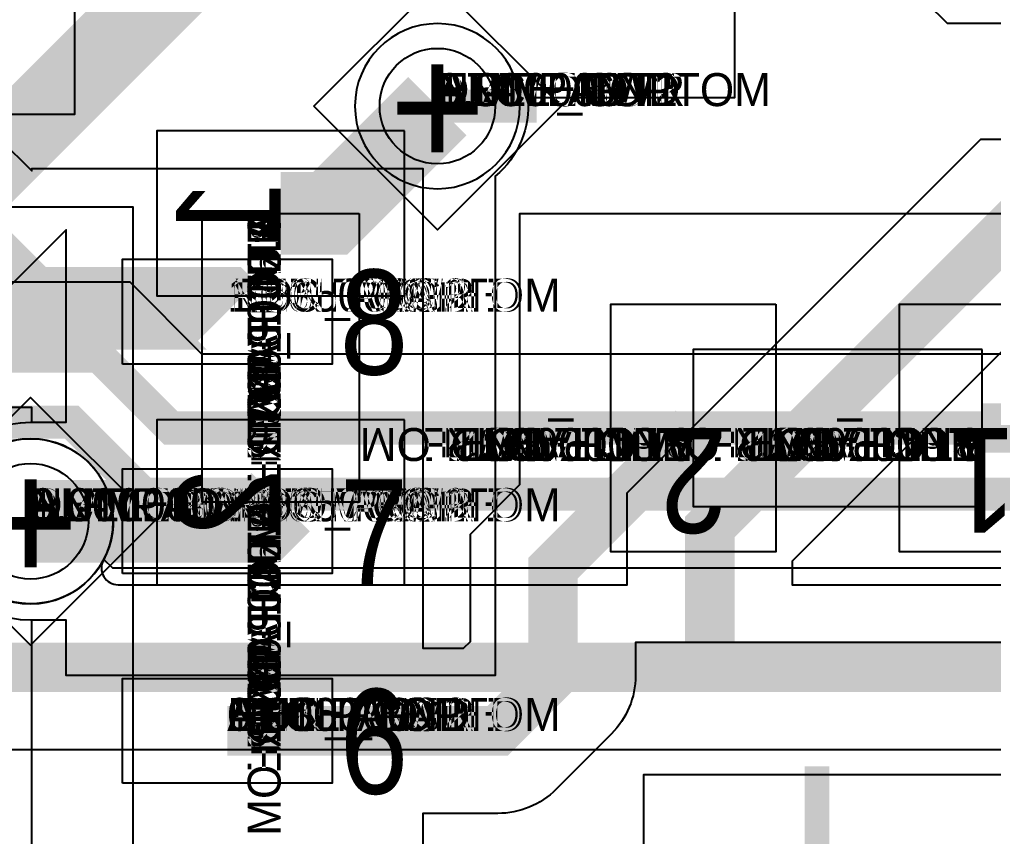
# Model space of a CAD drawing. Extents: x 0 to 323, y 0 to 320.
# Drawn here: x 25.73 to 31.63, y 231.93 to 236.88 of the extents above; entities that cross this region are included whole.
import ezdxf
from ezdxf.enums import TextEntityAlignment as Align

# ---------------------------------------------------------------- set-up
doc = ezdxf.new("R2010")
doc.units = 0
doc.header["$MEASUREMENT"] = 0
doc.layers.get('0').update_dxf_attribs({"linetype": 'CONTINUOUS'})
for name, color, linetype in [('CDN_FIGURES', 7, 'CONTINUOUS'), ('ETCH_BOTTOM', 7, 'CONTINUOUS'), ('ETCH_GND', 3, 'CONTINUOUS'), ('ETCH_INT1', 4, 'CONTINUOUS'), ('ETCH_INT2', 5, 'CONTINUOUS'), ('ETCH_PWR', 6, 'CONTINUOUS'), ('ETCH_TOP', 2, 'CONTINUOUS'), ('MANUFACTURING_NCLEGEND-1-6', 8, 'CONTINUOUS'), ('PACKAGE_GEOMETRY_ASSEMBLY_TOP', 11, 'CONTINUOUS'), ('PACKAGE_GEOMETRY_PIN_NUMBER', 9, 'CONTINUOUS')]:
    doc.layers.add(name, color=color, linetype=linetype)

# ---------------------------------------------------------------- blocks, each defined once
blk = doc.blocks.new('PAD_INFO')
for tag in ['SHAPE_TYPE', 'PAD_HEIGHT', 'PAD_LAYER', 'PAD_TYPE', 'PAD_WIDTH']:
    blk.add_attdef(tag, (0, 0), '', height=0.2)
at = {"flags": 2}
blk.add_attdef('CDN_TYPE', (0, 0), '', height=0.2, dxfattribs=at)
blk = doc.blocks.new('DRILL_INFO')
at = {"flags": 2}
blk.add_attdef('CDN_TYPE', (0, 0), '', height=0.2, dxfattribs=at)
for tag in ['FSHAPE', 'FCHAR', 'DRILL_HEIGHT', 'DIAMETER', 'PLATED', 'DRILL_WIDTH']:
    blk.add_attdef(tag, (0, 0), '', height=0.2)
blk = doc.blocks.new('VIA0700X0300')
at = {"layer": 'ETCH_BOTTOM'}
blk.add_circle((0, 0), 0.35, dxfattribs=at)
at = {"layer": 'ETCH_GND'}
blk.add_circle((0, 0), 0.35, dxfattribs=at)
at = {"layer": 'ETCH_INT1'}
blk.add_circle((0, 0), 0.35, dxfattribs=at)
at = {"layer": 'ETCH_INT2'}
blk.add_circle((0, 0), 0.35, dxfattribs=at)
at = {"layer": 'ETCH_PWR'}
blk.add_circle((0, 0), 0.35, dxfattribs=at)
at = {"layer": 'ETCH_TOP'}
blk.add_circle((0, 0), 0.35, dxfattribs=at)
ref = blk.add_blockref('PAD_INFO', (0, 0))
ref.add_attrib('PAD_LAYER', 'ETCH_TOP', (0, 0), dxfattribs={"height": 0.2})
ref.add_attrib('SHAPE_TYPE', 'NULL', (0, 0), dxfattribs={"height": 0.2})
ref.add_attrib('PAD_TYPE', 'ANTIPAD', (0, 0), dxfattribs={"height": 0.2})
ref.add_attrib('PAD_WIDTH', '0.000000', (0, 0), dxfattribs={"height": 0.2})
ref.add_attrib('PAD_HEIGHT', '0.000000', (0, 0), dxfattribs={"height": 0.2})
ref = blk.add_blockref('PAD_INFO', (0, 0))
ref.add_attrib('PAD_LAYER', 'ETCH_GND', (0, 0), dxfattribs={"height": 0.2})
ref.add_attrib('SHAPE_TYPE', 'NULL', (0, 0), dxfattribs={"height": 0.2})
ref.add_attrib('PAD_TYPE', 'ANTIPAD', (0, 0), dxfattribs={"height": 0.2})
ref.add_attrib('PAD_WIDTH', '0.000000', (0, 0), dxfattribs={"height": 0.2})
ref.add_attrib('PAD_HEIGHT', '0.000000', (0, 0), dxfattribs={"height": 0.2})
ref = blk.add_blockref('PAD_INFO', (0, 0))
ref.add_attrib('PAD_LAYER', 'ETCH_INT1', (0, 0), dxfattribs={"height": 0.2})
ref.add_attrib('SHAPE_TYPE', 'NULL', (0, 0), dxfattribs={"height": 0.2})
ref.add_attrib('PAD_TYPE', 'ANTIPAD', (0, 0), dxfattribs={"height": 0.2})
ref.add_attrib('PAD_WIDTH', '0.000000', (0, 0), dxfattribs={"height": 0.2})
ref.add_attrib('PAD_HEIGHT', '0.000000', (0, 0), dxfattribs={"height": 0.2})
ref = blk.add_blockref('PAD_INFO', (0, 0))
ref.add_attrib('PAD_LAYER', 'ETCH_INT2', (0, 0), dxfattribs={"height": 0.2})
ref.add_attrib('SHAPE_TYPE', 'NULL', (0, 0), dxfattribs={"height": 0.2})
ref.add_attrib('PAD_TYPE', 'ANTIPAD', (0, 0), dxfattribs={"height": 0.2})
ref.add_attrib('PAD_WIDTH', '0.000000', (0, 0), dxfattribs={"height": 0.2})
ref.add_attrib('PAD_HEIGHT', '0.000000', (0, 0), dxfattribs={"height": 0.2})
ref = blk.add_blockref('PAD_INFO', (0, 0))
ref.add_attrib('PAD_LAYER', 'ETCH_PWR', (0, 0), dxfattribs={"height": 0.2})
ref.add_attrib('SHAPE_TYPE', 'NULL', (0, 0), dxfattribs={"height": 0.2})
ref.add_attrib('PAD_TYPE', 'ANTIPAD', (0, 0), dxfattribs={"height": 0.2})
ref.add_attrib('PAD_WIDTH', '0.000000', (0, 0), dxfattribs={"height": 0.2})
ref.add_attrib('PAD_HEIGHT', '0.000000', (0, 0), dxfattribs={"height": 0.2})
ref = blk.add_blockref('PAD_INFO', (0, 0))
ref.add_attrib('PAD_LAYER', 'ETCH_BOTTOM', (0, 0), dxfattribs={"height": 0.2})
ref.add_attrib('SHAPE_TYPE', 'NULL', (0, 0), dxfattribs={"height": 0.2})
ref.add_attrib('PAD_TYPE', 'ANTIPAD', (0, 0), dxfattribs={"height": 0.2})
ref.add_attrib('PAD_WIDTH', '0.000000', (0, 0), dxfattribs={"height": 0.2})
ref.add_attrib('PAD_HEIGHT', '0.000000', (0, 0), dxfattribs={"height": 0.2})
ref = blk.add_blockref('PAD_INFO', (0, 0))
ref.add_attrib('PAD_LAYER', 'ETCH_TOP', (0, 0), dxfattribs={"height": 0.2})
ref.add_attrib('SHAPE_TYPE', 'NULL', (0, 0), dxfattribs={"height": 0.2})
ref.add_attrib('PAD_TYPE', 'THERMAL', (0, 0), dxfattribs={"height": 0.2})
ref.add_attrib('PAD_WIDTH', '0.000000', (0, 0), dxfattribs={"height": 0.2})
ref.add_attrib('PAD_HEIGHT', '0.000000', (0, 0), dxfattribs={"height": 0.2})
ref = blk.add_blockref('PAD_INFO', (0, 0))
ref.add_attrib('PAD_LAYER', 'ETCH_GND', (0, 0), dxfattribs={"height": 0.2})
ref.add_attrib('SHAPE_TYPE', 'NULL', (0, 0), dxfattribs={"height": 0.2})
ref.add_attrib('PAD_TYPE', 'THERMAL', (0, 0), dxfattribs={"height": 0.2})
ref.add_attrib('PAD_WIDTH', '0.000000', (0, 0), dxfattribs={"height": 0.2})
ref.add_attrib('PAD_HEIGHT', '0.000000', (0, 0), dxfattribs={"height": 0.2})
ref = blk.add_blockref('PAD_INFO', (0, 0))
ref.add_attrib('PAD_LAYER', 'ETCH_INT1', (0, 0), dxfattribs={"height": 0.2})
ref.add_attrib('SHAPE_TYPE', 'NULL', (0, 0), dxfattribs={"height": 0.2})
ref.add_attrib('PAD_TYPE', 'THERMAL', (0, 0), dxfattribs={"height": 0.2})
ref.add_attrib('PAD_WIDTH', '0.000000', (0, 0), dxfattribs={"height": 0.2})
ref.add_attrib('PAD_HEIGHT', '0.000000', (0, 0), dxfattribs={"height": 0.2})
ref = blk.add_blockref('PAD_INFO', (0, 0))
ref.add_attrib('PAD_LAYER', 'ETCH_INT2', (0, 0), dxfattribs={"height": 0.2})
ref.add_attrib('SHAPE_TYPE', 'NULL', (0, 0), dxfattribs={"height": 0.2})
ref.add_attrib('PAD_TYPE', 'THERMAL', (0, 0), dxfattribs={"height": 0.2})
ref.add_attrib('PAD_WIDTH', '0.000000', (0, 0), dxfattribs={"height": 0.2})
ref.add_attrib('PAD_HEIGHT', '0.000000', (0, 0), dxfattribs={"height": 0.2})
ref = blk.add_blockref('PAD_INFO', (0, 0))
ref.add_attrib('PAD_LAYER', 'ETCH_PWR', (0, 0), dxfattribs={"height": 0.2})
ref.add_attrib('SHAPE_TYPE', 'NULL', (0, 0), dxfattribs={"height": 0.2})
ref.add_attrib('PAD_TYPE', 'THERMAL', (0, 0), dxfattribs={"height": 0.2})
ref.add_attrib('PAD_WIDTH', '0.000000', (0, 0), dxfattribs={"height": 0.2})
ref.add_attrib('PAD_HEIGHT', '0.000000', (0, 0), dxfattribs={"height": 0.2})
ref = blk.add_blockref('PAD_INFO', (0, 0))
ref.add_attrib('PAD_LAYER', 'ETCH_BOTTOM', (0, 0), dxfattribs={"height": 0.2})
ref.add_attrib('SHAPE_TYPE', 'NULL', (0, 0), dxfattribs={"height": 0.2})
ref.add_attrib('PAD_TYPE', 'THERMAL', (0, 0), dxfattribs={"height": 0.2})
ref.add_attrib('PAD_WIDTH', '0.000000', (0, 0), dxfattribs={"height": 0.2})
ref.add_attrib('PAD_HEIGHT', '0.000000', (0, 0), dxfattribs={"height": 0.2})
ref = blk.add_blockref('PAD_INFO', (0, 0))
ref.add_attrib('PAD_LAYER', 'ETCH_TOP', (0, 0), dxfattribs={"height": 0.2})
ref.add_attrib('SHAPE_TYPE', 'CIRCLE', (0, 0), dxfattribs={"height": 0.2})
ref.add_attrib('PAD_TYPE', 'REGULAR', (0, 0), dxfattribs={"height": 0.2})
ref.add_attrib('PAD_WIDTH', '0.700000', (0, 0), dxfattribs={"height": 0.2})
ref.add_attrib('PAD_HEIGHT', '0.700000', (0, 0), dxfattribs={"height": 0.2})
ref = blk.add_blockref('PAD_INFO', (0, 0))
ref.add_attrib('PAD_LAYER', 'ETCH_GND', (0, 0), dxfattribs={"height": 0.2})
ref.add_attrib('SHAPE_TYPE', 'CIRCLE', (0, 0), dxfattribs={"height": 0.2})
ref.add_attrib('PAD_TYPE', 'REGULAR', (0, 0), dxfattribs={"height": 0.2})
ref.add_attrib('PAD_WIDTH', '0.700000', (0, 0), dxfattribs={"height": 0.2})
ref.add_attrib('PAD_HEIGHT', '0.700000', (0, 0), dxfattribs={"height": 0.2})
ref = blk.add_blockref('PAD_INFO', (0, 0))
ref.add_attrib('PAD_LAYER', 'ETCH_INT1', (0, 0), dxfattribs={"height": 0.2})
ref.add_attrib('SHAPE_TYPE', 'CIRCLE', (0, 0), dxfattribs={"height": 0.2})
ref.add_attrib('PAD_TYPE', 'REGULAR', (0, 0), dxfattribs={"height": 0.2})
ref.add_attrib('PAD_WIDTH', '0.700000', (0, 0), dxfattribs={"height": 0.2})
ref.add_attrib('PAD_HEIGHT', '0.700000', (0, 0), dxfattribs={"height": 0.2})
ref = blk.add_blockref('PAD_INFO', (0, 0))
ref.add_attrib('PAD_LAYER', 'ETCH_INT2', (0, 0), dxfattribs={"height": 0.2})
ref.add_attrib('SHAPE_TYPE', 'CIRCLE', (0, 0), dxfattribs={"height": 0.2})
ref.add_attrib('PAD_TYPE', 'REGULAR', (0, 0), dxfattribs={"height": 0.2})
ref.add_attrib('PAD_WIDTH', '0.700000', (0, 0), dxfattribs={"height": 0.2})
ref.add_attrib('PAD_HEIGHT', '0.700000', (0, 0), dxfattribs={"height": 0.2})
ref = blk.add_blockref('PAD_INFO', (0, 0))
ref.add_attrib('PAD_LAYER', 'ETCH_PWR', (0, 0), dxfattribs={"height": 0.2})
ref.add_attrib('SHAPE_TYPE', 'CIRCLE', (0, 0), dxfattribs={"height": 0.2})
ref.add_attrib('PAD_TYPE', 'REGULAR', (0, 0), dxfattribs={"height": 0.2})
ref.add_attrib('PAD_WIDTH', '0.700000', (0, 0), dxfattribs={"height": 0.2})
ref.add_attrib('PAD_HEIGHT', '0.700000', (0, 0), dxfattribs={"height": 0.2})
ref = blk.add_blockref('PAD_INFO', (0, 0))
ref.add_attrib('PAD_LAYER', 'ETCH_BOTTOM', (0, 0), dxfattribs={"height": 0.2})
ref.add_attrib('SHAPE_TYPE', 'CIRCLE', (0, 0), dxfattribs={"height": 0.2})
ref.add_attrib('PAD_TYPE', 'REGULAR', (0, 0), dxfattribs={"height": 0.2})
ref.add_attrib('PAD_WIDTH', '0.700000', (0, 0), dxfattribs={"height": 0.2})
ref.add_attrib('PAD_HEIGHT', '0.700000', (0, 0), dxfattribs={"height": 0.2})
ref = blk.add_blockref('DRILL_INFO', (0, 0))
ref.add_attrib('DIAMETER', '0.300000', (0, 0), dxfattribs={"height": 0.2})
ref.add_attrib('PLATED', 'PLATED', (0, 0), dxfattribs={"height": 0.2})
ref.add_attrib('FSHAPE', 'DIAMOND', (0, 0), dxfattribs={"height": 0.2})
ref.add_attrib('FCHAR', '+', (0, 0), dxfattribs={"height": 0.2})
ref.add_attrib('DRILL_WIDTH', '1.500000', (0, 0), dxfattribs={"height": 0.2})
ref.add_attrib('DRILL_HEIGHT', '1.500000', (0, 0), dxfattribs={"height": 0.2})
for tag in ['CDN_TYPE', 'PIN']:
    blk.add_attdef(tag, (0, 0), '', height=0.2)
at = {"flags": 2}
for tag in ['PSTKNAME', 'BBV']:
    blk.add_attdef(tag, (0, 0), '', height=0.2, dxfattribs=at)
blk = doc.blocks.new('FIGURE_DIAMOND')
at = {"layer": 'CDN_FIGURES'}
blk.add_lwpolyline([(-0.5, 0), (0, 0.5), (0.5, 0), (0, -0.5)], close=True, dxfattribs=at)
blk = doc.blocks.new('SMD50_25')
at = {"layer": 'ETCH_TOP'}
blk.add_lwpolyline([(-0.635, -0.3175), (-0.635, 0.3175), (0.635, 0.3175), (0.635, -0.3175)], close=True, dxfattribs=at)
ref = blk.add_blockref('PAD_INFO', (0, 0))
ref.add_attrib('PAD_LAYER', 'ETCH_TOP', (0, 0), dxfattribs={"height": 0.2})
ref.add_attrib('SHAPE_TYPE', 'NULL', (0, 0), dxfattribs={"height": 0.2})
ref.add_attrib('PAD_TYPE', 'ANTIPAD', (0, 0), dxfattribs={"height": 0.2})
ref.add_attrib('PAD_WIDTH', '0.000000', (0, 0), dxfattribs={"height": 0.2})
ref.add_attrib('PAD_HEIGHT', '0.000000', (0, 0), dxfattribs={"height": 0.2})
ref = blk.add_blockref('PAD_INFO', (0, 0))
ref.add_attrib('PAD_LAYER', 'ETCH_GND', (0, 0), dxfattribs={"height": 0.2})
ref.add_attrib('SHAPE_TYPE', 'NULL', (0, 0), dxfattribs={"height": 0.2})
ref.add_attrib('PAD_TYPE', 'ANTIPAD', (0, 0), dxfattribs={"height": 0.2})
ref.add_attrib('PAD_WIDTH', '0.000000', (0, 0), dxfattribs={"height": 0.2})
ref.add_attrib('PAD_HEIGHT', '0.000000', (0, 0), dxfattribs={"height": 0.2})
ref = blk.add_blockref('PAD_INFO', (0, 0))
ref.add_attrib('PAD_LAYER', 'ETCH_INT1', (0, 0), dxfattribs={"height": 0.2})
ref.add_attrib('SHAPE_TYPE', 'NULL', (0, 0), dxfattribs={"height": 0.2})
ref.add_attrib('PAD_TYPE', 'ANTIPAD', (0, 0), dxfattribs={"height": 0.2})
ref.add_attrib('PAD_WIDTH', '0.000000', (0, 0), dxfattribs={"height": 0.2})
ref.add_attrib('PAD_HEIGHT', '0.000000', (0, 0), dxfattribs={"height": 0.2})
ref = blk.add_blockref('PAD_INFO', (0, 0))
ref.add_attrib('PAD_LAYER', 'ETCH_INT2', (0, 0), dxfattribs={"height": 0.2})
ref.add_attrib('SHAPE_TYPE', 'NULL', (0, 0), dxfattribs={"height": 0.2})
ref.add_attrib('PAD_TYPE', 'ANTIPAD', (0, 0), dxfattribs={"height": 0.2})
ref.add_attrib('PAD_WIDTH', '0.000000', (0, 0), dxfattribs={"height": 0.2})
ref.add_attrib('PAD_HEIGHT', '0.000000', (0, 0), dxfattribs={"height": 0.2})
ref = blk.add_blockref('PAD_INFO', (0, 0))
ref.add_attrib('PAD_LAYER', 'ETCH_PWR', (0, 0), dxfattribs={"height": 0.2})
ref.add_attrib('SHAPE_TYPE', 'NULL', (0, 0), dxfattribs={"height": 0.2})
ref.add_attrib('PAD_TYPE', 'ANTIPAD', (0, 0), dxfattribs={"height": 0.2})
ref.add_attrib('PAD_WIDTH', '0.000000', (0, 0), dxfattribs={"height": 0.2})
ref.add_attrib('PAD_HEIGHT', '0.000000', (0, 0), dxfattribs={"height": 0.2})
ref = blk.add_blockref('PAD_INFO', (0, 0))
ref.add_attrib('PAD_LAYER', 'ETCH_BOTTOM', (0, 0), dxfattribs={"height": 0.2})
ref.add_attrib('SHAPE_TYPE', 'NULL', (0, 0), dxfattribs={"height": 0.2})
ref.add_attrib('PAD_TYPE', 'ANTIPAD', (0, 0), dxfattribs={"height": 0.2})
ref.add_attrib('PAD_WIDTH', '0.000000', (0, 0), dxfattribs={"height": 0.2})
ref.add_attrib('PAD_HEIGHT', '0.000000', (0, 0), dxfattribs={"height": 0.2})
ref = blk.add_blockref('PAD_INFO', (0, 0))
ref.add_attrib('PAD_LAYER', 'ETCH_TOP', (0, 0), dxfattribs={"height": 0.2})
ref.add_attrib('SHAPE_TYPE', 'NULL', (0, 0), dxfattribs={"height": 0.2})
ref.add_attrib('PAD_TYPE', 'THERMAL', (0, 0), dxfattribs={"height": 0.2})
ref.add_attrib('PAD_WIDTH', '0.000000', (0, 0), dxfattribs={"height": 0.2})
ref.add_attrib('PAD_HEIGHT', '0.000000', (0, 0), dxfattribs={"height": 0.2})
ref = blk.add_blockref('PAD_INFO', (0, 0))
ref.add_attrib('PAD_LAYER', 'ETCH_GND', (0, 0), dxfattribs={"height": 0.2})
ref.add_attrib('SHAPE_TYPE', 'NULL', (0, 0), dxfattribs={"height": 0.2})
ref.add_attrib('PAD_TYPE', 'THERMAL', (0, 0), dxfattribs={"height": 0.2})
ref.add_attrib('PAD_WIDTH', '0.000000', (0, 0), dxfattribs={"height": 0.2})
ref.add_attrib('PAD_HEIGHT', '0.000000', (0, 0), dxfattribs={"height": 0.2})
ref = blk.add_blockref('PAD_INFO', (0, 0))
ref.add_attrib('PAD_LAYER', 'ETCH_INT1', (0, 0), dxfattribs={"height": 0.2})
ref.add_attrib('SHAPE_TYPE', 'NULL', (0, 0), dxfattribs={"height": 0.2})
ref.add_attrib('PAD_TYPE', 'THERMAL', (0, 0), dxfattribs={"height": 0.2})
ref.add_attrib('PAD_WIDTH', '0.000000', (0, 0), dxfattribs={"height": 0.2})
ref.add_attrib('PAD_HEIGHT', '0.000000', (0, 0), dxfattribs={"height": 0.2})
ref = blk.add_blockref('PAD_INFO', (0, 0))
ref.add_attrib('PAD_LAYER', 'ETCH_INT2', (0, 0), dxfattribs={"height": 0.2})
ref.add_attrib('SHAPE_TYPE', 'NULL', (0, 0), dxfattribs={"height": 0.2})
ref.add_attrib('PAD_TYPE', 'THERMAL', (0, 0), dxfattribs={"height": 0.2})
ref.add_attrib('PAD_WIDTH', '0.000000', (0, 0), dxfattribs={"height": 0.2})
ref.add_attrib('PAD_HEIGHT', '0.000000', (0, 0), dxfattribs={"height": 0.2})
ref = blk.add_blockref('PAD_INFO', (0, 0))
ref.add_attrib('PAD_LAYER', 'ETCH_PWR', (0, 0), dxfattribs={"height": 0.2})
ref.add_attrib('SHAPE_TYPE', 'NULL', (0, 0), dxfattribs={"height": 0.2})
ref.add_attrib('PAD_TYPE', 'THERMAL', (0, 0), dxfattribs={"height": 0.2})
ref.add_attrib('PAD_WIDTH', '0.000000', (0, 0), dxfattribs={"height": 0.2})
ref.add_attrib('PAD_HEIGHT', '0.000000', (0, 0), dxfattribs={"height": 0.2})
ref = blk.add_blockref('PAD_INFO', (0, 0))
ref.add_attrib('PAD_LAYER', 'ETCH_BOTTOM', (0, 0), dxfattribs={"height": 0.2})
ref.add_attrib('SHAPE_TYPE', 'NULL', (0, 0), dxfattribs={"height": 0.2})
ref.add_attrib('PAD_TYPE', 'THERMAL', (0, 0), dxfattribs={"height": 0.2})
ref.add_attrib('PAD_WIDTH', '0.000000', (0, 0), dxfattribs={"height": 0.2})
ref.add_attrib('PAD_HEIGHT', '0.000000', (0, 0), dxfattribs={"height": 0.2})
ref = blk.add_blockref('PAD_INFO', (0, 0))
ref.add_attrib('PAD_LAYER', 'ETCH_TOP', (0, 0), dxfattribs={"height": 0.2})
ref.add_attrib('SHAPE_TYPE', 'RECTANGLE', (0, 0), dxfattribs={"height": 0.2})
ref.add_attrib('PAD_TYPE', 'REGULAR', (0, 0), dxfattribs={"height": 0.2})
ref.add_attrib('PAD_WIDTH', '1.270000', (0, 0), dxfattribs={"height": 0.2})
ref.add_attrib('PAD_HEIGHT', '0.635000', (0, 0), dxfattribs={"height": 0.2})
ref = blk.add_blockref('PAD_INFO', (0, 0))
ref.add_attrib('PAD_LAYER', 'ETCH_GND', (0, 0), dxfattribs={"height": 0.2})
ref.add_attrib('SHAPE_TYPE', 'NULL', (0, 0), dxfattribs={"height": 0.2})
ref.add_attrib('PAD_TYPE', 'REGULAR', (0, 0), dxfattribs={"height": 0.2})
ref.add_attrib('PAD_WIDTH', '0.000000', (0, 0), dxfattribs={"height": 0.2})
ref.add_attrib('PAD_HEIGHT', '0.000000', (0, 0), dxfattribs={"height": 0.2})
ref = blk.add_blockref('PAD_INFO', (0, 0))
ref.add_attrib('PAD_LAYER', 'ETCH_INT1', (0, 0), dxfattribs={"height": 0.2})
ref.add_attrib('SHAPE_TYPE', 'NULL', (0, 0), dxfattribs={"height": 0.2})
ref.add_attrib('PAD_TYPE', 'REGULAR', (0, 0), dxfattribs={"height": 0.2})
ref.add_attrib('PAD_WIDTH', '0.000000', (0, 0), dxfattribs={"height": 0.2})
ref.add_attrib('PAD_HEIGHT', '0.000000', (0, 0), dxfattribs={"height": 0.2})
ref = blk.add_blockref('PAD_INFO', (0, 0))
ref.add_attrib('PAD_LAYER', 'ETCH_INT2', (0, 0), dxfattribs={"height": 0.2})
ref.add_attrib('SHAPE_TYPE', 'NULL', (0, 0), dxfattribs={"height": 0.2})
ref.add_attrib('PAD_TYPE', 'REGULAR', (0, 0), dxfattribs={"height": 0.2})
ref.add_attrib('PAD_WIDTH', '0.000000', (0, 0), dxfattribs={"height": 0.2})
ref.add_attrib('PAD_HEIGHT', '0.000000', (0, 0), dxfattribs={"height": 0.2})
ref = blk.add_blockref('PAD_INFO', (0, 0))
ref.add_attrib('PAD_LAYER', 'ETCH_PWR', (0, 0), dxfattribs={"height": 0.2})
ref.add_attrib('SHAPE_TYPE', 'NULL', (0, 0), dxfattribs={"height": 0.2})
ref.add_attrib('PAD_TYPE', 'REGULAR', (0, 0), dxfattribs={"height": 0.2})
ref.add_attrib('PAD_WIDTH', '0.000000', (0, 0), dxfattribs={"height": 0.2})
ref.add_attrib('PAD_HEIGHT', '0.000000', (0, 0), dxfattribs={"height": 0.2})
ref = blk.add_blockref('PAD_INFO', (0, 0))
ref.add_attrib('PAD_LAYER', 'ETCH_BOTTOM', (0, 0), dxfattribs={"height": 0.2})
ref.add_attrib('SHAPE_TYPE', 'NULL', (0, 0), dxfattribs={"height": 0.2})
ref.add_attrib('PAD_TYPE', 'REGULAR', (0, 0), dxfattribs={"height": 0.2})
ref.add_attrib('PAD_WIDTH', '0.000000', (0, 0), dxfattribs={"height": 0.2})
ref.add_attrib('PAD_HEIGHT', '0.000000', (0, 0), dxfattribs={"height": 0.2})
ref = blk.add_blockref('DRILL_INFO', (0, 0))
ref.add_attrib('DIAMETER', '0.000000', (0, 0), dxfattribs={"height": 0.2})
ref.add_attrib('PLATED', 'NON_PLATED', (0, 0), dxfattribs={"height": 0.2})
ref.add_attrib('FSHAPE', 'NULL', (0, 0), dxfattribs={"height": 0.2})
ref.add_attrib('DRILL_WIDTH', '0.000000', (0, 0), dxfattribs={"height": 0.2})
ref.add_attrib('DRILL_HEIGHT', '0.000000', (0, 0), dxfattribs={"height": 0.2})
for tag in ['CDN_TYPE', 'PIN']:
    blk.add_attdef(tag, (0, 0), '', height=0.2)
at = {"flags": 2}
for tag in ['PSTKNAME', 'BBV']:
    blk.add_attdef(tag, (0, 0), '', height=0.2, dxfattribs=at)
blk = doc.blocks.new('SOIC8')
at = {"layer": 'PACKAGE_GEOMETRY_ASSEMBLY_TOP'}
blk.add_lwpolyline([(-1.905, -2.54), (-1.905, 2.54), (1.905, 2.54), (1.905, -2.54)], close=True, dxfattribs=at)
at = {"layer": 'ETCH_TOP'}
ref = blk.add_blockref('SMD50_25', (2.4765, 1.905), dxfattribs=at)
ref.add_attrib('CDN_TYPE', 'PIN', (0, 0), dxfattribs={"height": 0.2})
ref.add_attrib('PIN', '8', (0, 0), dxfattribs={"height": 0.2})
ref = blk.add_blockref('SMD50_25', (2.4765, 0.635), dxfattribs=at)
ref.add_attrib('CDN_TYPE', 'PIN', (0, 0), dxfattribs={"height": 0.2})
ref.add_attrib('PIN', '7', (0, 0), dxfattribs={"height": 0.2})
ref = blk.add_blockref('SMD50_25', (2.4765, -1.905), dxfattribs=at)
ref.add_attrib('CDN_TYPE', 'PIN', (0, 0), dxfattribs={"height": 0.2})
ref.add_attrib('PIN', '5', (0, 0), dxfattribs={"height": 0.2})
ref = blk.add_blockref('SMD50_25', (2.4765, -0.635), dxfattribs=at)
ref.add_attrib('CDN_TYPE', 'PIN', (0, 0), dxfattribs={"height": 0.2})
ref.add_attrib('PIN', '6', (0, 0), dxfattribs={"height": 0.2})
at = {"flags": 2}
for tag in ['SYMBOL_TYPE', 'CDN_TYPE', 'REFDES']:
    blk.add_attdef(tag, (0, 0), '', height=0.2, dxfattribs=at)
blk = doc.blocks.new('RC1000X1500TS')
at = {"layer": 'ETCH_TOP'}
blk.add_lwpolyline([(-0.5, -0.75), (-0.5, 0.75), (0.5, 0.75), (0.5, -0.75)], close=True, dxfattribs=at)
ref = blk.add_blockref('PAD_INFO', (0, 0))
ref.add_attrib('PAD_LAYER', 'ETCH_TOP', (0, 0), dxfattribs={"height": 0.2})
ref.add_attrib('SHAPE_TYPE', 'NULL', (0, 0), dxfattribs={"height": 0.2})
ref.add_attrib('PAD_TYPE', 'ANTIPAD', (0, 0), dxfattribs={"height": 0.2})
ref.add_attrib('PAD_WIDTH', '0.000000', (0, 0), dxfattribs={"height": 0.2})
ref.add_attrib('PAD_HEIGHT', '0.000000', (0, 0), dxfattribs={"height": 0.2})
ref = blk.add_blockref('PAD_INFO', (0, 0))
ref.add_attrib('PAD_LAYER', 'ETCH_GND', (0, 0), dxfattribs={"height": 0.2})
ref.add_attrib('SHAPE_TYPE', 'NULL', (0, 0), dxfattribs={"height": 0.2})
ref.add_attrib('PAD_TYPE', 'ANTIPAD', (0, 0), dxfattribs={"height": 0.2})
ref.add_attrib('PAD_WIDTH', '0.000000', (0, 0), dxfattribs={"height": 0.2})
ref.add_attrib('PAD_HEIGHT', '0.000000', (0, 0), dxfattribs={"height": 0.2})
ref = blk.add_blockref('PAD_INFO', (0, 0))
ref.add_attrib('PAD_LAYER', 'ETCH_INT1', (0, 0), dxfattribs={"height": 0.2})
ref.add_attrib('SHAPE_TYPE', 'NULL', (0, 0), dxfattribs={"height": 0.2})
ref.add_attrib('PAD_TYPE', 'ANTIPAD', (0, 0), dxfattribs={"height": 0.2})
ref.add_attrib('PAD_WIDTH', '0.000000', (0, 0), dxfattribs={"height": 0.2})
ref.add_attrib('PAD_HEIGHT', '0.000000', (0, 0), dxfattribs={"height": 0.2})
ref = blk.add_blockref('PAD_INFO', (0, 0))
ref.add_attrib('PAD_LAYER', 'ETCH_INT2', (0, 0), dxfattribs={"height": 0.2})
ref.add_attrib('SHAPE_TYPE', 'NULL', (0, 0), dxfattribs={"height": 0.2})
ref.add_attrib('PAD_TYPE', 'ANTIPAD', (0, 0), dxfattribs={"height": 0.2})
ref.add_attrib('PAD_WIDTH', '0.000000', (0, 0), dxfattribs={"height": 0.2})
ref.add_attrib('PAD_HEIGHT', '0.000000', (0, 0), dxfattribs={"height": 0.2})
ref = blk.add_blockref('PAD_INFO', (0, 0))
ref.add_attrib('PAD_LAYER', 'ETCH_PWR', (0, 0), dxfattribs={"height": 0.2})
ref.add_attrib('SHAPE_TYPE', 'NULL', (0, 0), dxfattribs={"height": 0.2})
ref.add_attrib('PAD_TYPE', 'ANTIPAD', (0, 0), dxfattribs={"height": 0.2})
ref.add_attrib('PAD_WIDTH', '0.000000', (0, 0), dxfattribs={"height": 0.2})
ref.add_attrib('PAD_HEIGHT', '0.000000', (0, 0), dxfattribs={"height": 0.2})
ref = blk.add_blockref('PAD_INFO', (0, 0))
ref.add_attrib('PAD_LAYER', 'ETCH_BOTTOM', (0, 0), dxfattribs={"height": 0.2})
ref.add_attrib('SHAPE_TYPE', 'NULL', (0, 0), dxfattribs={"height": 0.2})
ref.add_attrib('PAD_TYPE', 'ANTIPAD', (0, 0), dxfattribs={"height": 0.2})
ref.add_attrib('PAD_WIDTH', '0.000000', (0, 0), dxfattribs={"height": 0.2})
ref.add_attrib('PAD_HEIGHT', '0.000000', (0, 0), dxfattribs={"height": 0.2})
ref = blk.add_blockref('PAD_INFO', (0, 0))
ref.add_attrib('PAD_LAYER', 'ETCH_TOP', (0, 0), dxfattribs={"height": 0.2})
ref.add_attrib('SHAPE_TYPE', 'NULL', (0, 0), dxfattribs={"height": 0.2})
ref.add_attrib('PAD_TYPE', 'THERMAL', (0, 0), dxfattribs={"height": 0.2})
ref.add_attrib('PAD_WIDTH', '0.000000', (0, 0), dxfattribs={"height": 0.2})
ref.add_attrib('PAD_HEIGHT', '0.000000', (0, 0), dxfattribs={"height": 0.2})
ref = blk.add_blockref('PAD_INFO', (0, 0))
ref.add_attrib('PAD_LAYER', 'ETCH_GND', (0, 0), dxfattribs={"height": 0.2})
ref.add_attrib('SHAPE_TYPE', 'NULL', (0, 0), dxfattribs={"height": 0.2})
ref.add_attrib('PAD_TYPE', 'THERMAL', (0, 0), dxfattribs={"height": 0.2})
ref.add_attrib('PAD_WIDTH', '0.000000', (0, 0), dxfattribs={"height": 0.2})
ref.add_attrib('PAD_HEIGHT', '0.000000', (0, 0), dxfattribs={"height": 0.2})
ref = blk.add_blockref('PAD_INFO', (0, 0))
ref.add_attrib('PAD_LAYER', 'ETCH_INT1', (0, 0), dxfattribs={"height": 0.2})
ref.add_attrib('SHAPE_TYPE', 'NULL', (0, 0), dxfattribs={"height": 0.2})
ref.add_attrib('PAD_TYPE', 'THERMAL', (0, 0), dxfattribs={"height": 0.2})
ref.add_attrib('PAD_WIDTH', '0.000000', (0, 0), dxfattribs={"height": 0.2})
ref.add_attrib('PAD_HEIGHT', '0.000000', (0, 0), dxfattribs={"height": 0.2})
ref = blk.add_blockref('PAD_INFO', (0, 0))
ref.add_attrib('PAD_LAYER', 'ETCH_INT2', (0, 0), dxfattribs={"height": 0.2})
ref.add_attrib('SHAPE_TYPE', 'NULL', (0, 0), dxfattribs={"height": 0.2})
ref.add_attrib('PAD_TYPE', 'THERMAL', (0, 0), dxfattribs={"height": 0.2})
ref.add_attrib('PAD_WIDTH', '0.000000', (0, 0), dxfattribs={"height": 0.2})
ref.add_attrib('PAD_HEIGHT', '0.000000', (0, 0), dxfattribs={"height": 0.2})
ref = blk.add_blockref('PAD_INFO', (0, 0))
ref.add_attrib('PAD_LAYER', 'ETCH_PWR', (0, 0), dxfattribs={"height": 0.2})
ref.add_attrib('SHAPE_TYPE', 'NULL', (0, 0), dxfattribs={"height": 0.2})
ref.add_attrib('PAD_TYPE', 'THERMAL', (0, 0), dxfattribs={"height": 0.2})
ref.add_attrib('PAD_WIDTH', '0.000000', (0, 0), dxfattribs={"height": 0.2})
ref.add_attrib('PAD_HEIGHT', '0.000000', (0, 0), dxfattribs={"height": 0.2})
ref = blk.add_blockref('PAD_INFO', (0, 0))
ref.add_attrib('PAD_LAYER', 'ETCH_BOTTOM', (0, 0), dxfattribs={"height": 0.2})
ref.add_attrib('SHAPE_TYPE', 'NULL', (0, 0), dxfattribs={"height": 0.2})
ref.add_attrib('PAD_TYPE', 'THERMAL', (0, 0), dxfattribs={"height": 0.2})
ref.add_attrib('PAD_WIDTH', '0.000000', (0, 0), dxfattribs={"height": 0.2})
ref.add_attrib('PAD_HEIGHT', '0.000000', (0, 0), dxfattribs={"height": 0.2})
ref = blk.add_blockref('PAD_INFO', (0, 0))
ref.add_attrib('PAD_LAYER', 'ETCH_GND', (0, 0), dxfattribs={"height": 0.2})
ref.add_attrib('SHAPE_TYPE', 'NULL', (0, 0), dxfattribs={"height": 0.2})
ref.add_attrib('PAD_TYPE', 'REGULAR', (0, 0), dxfattribs={"height": 0.2})
ref.add_attrib('PAD_WIDTH', '0.000000', (0, 0), dxfattribs={"height": 0.2})
ref.add_attrib('PAD_HEIGHT', '0.000000', (0, 0), dxfattribs={"height": 0.2})
ref = blk.add_blockref('PAD_INFO', (0, 0))
ref.add_attrib('PAD_LAYER', 'ETCH_INT1', (0, 0), dxfattribs={"height": 0.2})
ref.add_attrib('SHAPE_TYPE', 'NULL', (0, 0), dxfattribs={"height": 0.2})
ref.add_attrib('PAD_TYPE', 'REGULAR', (0, 0), dxfattribs={"height": 0.2})
ref.add_attrib('PAD_WIDTH', '0.000000', (0, 0), dxfattribs={"height": 0.2})
ref.add_attrib('PAD_HEIGHT', '0.000000', (0, 0), dxfattribs={"height": 0.2})
ref = blk.add_blockref('PAD_INFO', (0, 0))
ref.add_attrib('PAD_LAYER', 'ETCH_INT2', (0, 0), dxfattribs={"height": 0.2})
ref.add_attrib('SHAPE_TYPE', 'NULL', (0, 0), dxfattribs={"height": 0.2})
ref.add_attrib('PAD_TYPE', 'REGULAR', (0, 0), dxfattribs={"height": 0.2})
ref.add_attrib('PAD_WIDTH', '0.000000', (0, 0), dxfattribs={"height": 0.2})
ref.add_attrib('PAD_HEIGHT', '0.000000', (0, 0), dxfattribs={"height": 0.2})
ref = blk.add_blockref('PAD_INFO', (0, 0))
ref.add_attrib('PAD_LAYER', 'ETCH_PWR', (0, 0), dxfattribs={"height": 0.2})
ref.add_attrib('SHAPE_TYPE', 'NULL', (0, 0), dxfattribs={"height": 0.2})
ref.add_attrib('PAD_TYPE', 'REGULAR', (0, 0), dxfattribs={"height": 0.2})
ref.add_attrib('PAD_WIDTH', '0.000000', (0, 0), dxfattribs={"height": 0.2})
ref.add_attrib('PAD_HEIGHT', '0.000000', (0, 0), dxfattribs={"height": 0.2})
ref = blk.add_blockref('PAD_INFO', (0, 0))
ref.add_attrib('PAD_LAYER', 'ETCH_BOTTOM', (0, 0), dxfattribs={"height": 0.2})
ref.add_attrib('SHAPE_TYPE', 'NULL', (0, 0), dxfattribs={"height": 0.2})
ref.add_attrib('PAD_TYPE', 'REGULAR', (0, 0), dxfattribs={"height": 0.2})
ref.add_attrib('PAD_WIDTH', '0.000000', (0, 0), dxfattribs={"height": 0.2})
ref.add_attrib('PAD_HEIGHT', '0.000000', (0, 0), dxfattribs={"height": 0.2})
ref = blk.add_blockref('DRILL_INFO', (0, 0))
ref.add_attrib('DIAMETER', '0.000000', (0, 0), dxfattribs={"height": 0.2})
ref.add_attrib('PLATED', 'PLATED', (0, 0), dxfattribs={"height": 0.2})
ref.add_attrib('FSHAPE', 'NULL', (0, 0), dxfattribs={"height": 0.2})
ref.add_attrib('DRILL_WIDTH', '0.000000', (0, 0), dxfattribs={"height": 0.2})
ref.add_attrib('DRILL_HEIGHT', '0.000000', (0, 0), dxfattribs={"height": 0.2})
ref = blk.add_blockref('PAD_INFO', (0, 0))
ref.add_attrib('PAD_LAYER', 'ETCH_TOP', (0, 0), dxfattribs={"height": 0.2})
ref.add_attrib('SHAPE_TYPE', 'RECTANGLE', (0, 0), dxfattribs={"height": 0.2})
ref.add_attrib('PAD_TYPE', 'REGULAR', (0, 0), dxfattribs={"height": 0.2})
ref.add_attrib('PAD_WIDTH', '1.000000', (0, 0), dxfattribs={"height": 0.2})
ref.add_attrib('PAD_HEIGHT', '1.500000', (0, 0), dxfattribs={"height": 0.2})
for tag in ['CDN_TYPE', 'PIN']:
    blk.add_attdef(tag, (0, 0), '', height=0.2)
at = {"flags": 2}
for tag in ['PSTKNAME', 'BBV']:
    blk.add_attdef(tag, (0, 0), '', height=0.2, dxfattribs=at)
blk = doc.blocks.new('F56')
at = {"layer": 'PACKAGE_GEOMETRY_ASSEMBLY_TOP'}
blk.add_lwpolyline([(0, -0.475), (1.75, -0.475), (1.75, 0.475), (0, 0.475)], close=True, dxfattribs=at)
at = {"layer": 'ETCH_TOP'}
ref = blk.add_blockref('RC1000X1500TS', (0, 0), dxfattribs=at)
ref.add_attrib('CDN_TYPE', 'PIN', (0, 0), dxfattribs={"height": 0.2})
ref.add_attrib('PIN', '1', (0, 0), dxfattribs={"height": 0.2})
ref = blk.add_blockref('RC1000X1500TS', (1.75, 0), dxfattribs=at)
ref.add_attrib('CDN_TYPE', 'PIN', (0, 0), dxfattribs={"height": 0.2})
ref.add_attrib('PIN', '2', (0, 0), dxfattribs={"height": 0.2})
at = {"flags": 2}
for tag in ['SYMBOL_TYPE', 'CDN_TYPE', 'REFDES']:
    blk.add_attdef(tag, (0, 0), '', height=0.2, dxfattribs=at)

msp = doc.modelspace()

# ---------------------------------------------------------------- linework, layer by layer
at = {"layer": 'ETCH_BOTTOM'}
for points, format in [([(33.9127, 239.5554), (31.6127, 239.5554), (31.6127, 238.9054), (30.0627, 238.9054), (30.0627, 238.3056), (30.1126, 238.3056, -1), (30.1126, 237.1054), (30.0627, 237.1054), (30.0627, 236.4054), (28.8104, 236.4054, -0.247836), (28.6127, 235.9312), (28.6127, 232.9054), (26.0125, 232.9054), (26.0125, 233.2404), (25.7976, 233.2404, -1), (25.7976, 234.4406), (26.0125, 234.4406), (26.0125, 235.6067), (23.8219, 233.4162, -0.198912)], "xyb"), ([(23.1776, 233.8405, 0.5, 0.5, 0), (23.3976, 233.8405, 0.5, 0.5, 0), (27.2626, 237.7055, 0.5, 0.5, 0)], "xyseb"), ([(27.3126, 235.7055, 0.5, 0.5, 0), (27.6126, 235.7055, 0.5, 0.5, 0), (28.2626, 236.3555, 0.5, 0.5, 0)], "xyseb"), ([(28.2626, 236.3555, 0.2, 0.2, 0), (28.8634, 236.3555, 0.2, 0.2, 0)], "xyseb"), ([(25.7976, 233.8405, 0.5, 0.5, 0), (27.1976, 233.8405, 0.5, 0.5, 0), (27.3126, 233.9555, 0.5, 0.5, 0)], "xyseb")]:
    msp.add_lwpolyline(points, format=format, dxfattribs=at)
at = {"layer": 'ETCH_GND'}
msp.add_lwpolyline([(26.2977, 233.8405, 1), (25.2975, 233.8405, 1)], format="xyb", close=True, dxfattribs=at)
at = {"layer": 'ETCH_INT1'}
for points, format in [([(44.2433, 241.0554), (31.0947, 241.0554), (27.9947, 237.9554), (19.0347, 237.9554), (16.5047, 235.4254), (11.6802, 235.4254, -0.368442), (11.5949, 234.3256), (18.9819, 234.3256), (19.9469, 235.2906), (26.3983, 235.2906), (26.8333, 234.8556), (36.4542, 234.8556, -1.52703), (37.371, 234.8556), (49.8619, 234.8556)], "xyb"), ([(99.4983, 234.3555, 0.2, 0.2, 0), (78.514, 234.3555, 0.2, 0.2, 0), (77.954, 234.9155, 0.2, 0.2, 0), (75.8869, 234.9155, 0.2, 0.2, 0), (74.2819, 233.3105, 0.2, 0.2, 0), (63.4219, 233.3105, 0.2, 0.2, 0), (61.8549, 234.8775, 0.2, 0.2, 0), (50.5203, 234.8775, 0.2, 0.2, 0), (50.0483, 234.4055, 0.2, 0.2, 0), (26.6469, 234.4055, 0.2, 0.2, 0), (26.2119, 234.8405, 0.2, 0.2, 0), (20.1333, 234.8405, 0.2, 0.2, 0), (19.1683, 233.8755, 0.2, 0.2, 0), (9.9426, 233.8755, 0.2, 0.2, 0), (8.9926, 232.9255, 0.2, 0.2, 0)], "xyseb"), ([(10.9926, 232.9255, 0.2, 0.2, 0), (11.5426, 233.4755, 0.2, 0.2, 0), (19.334, 233.4755, 0.2, 0.2, 0), (20.299, 234.4405, 0.2, 0.2, 0), (26.0462, 234.4405, 0.2, 0.2, 0), (26.4812, 234.0055, 0.2, 0.2, 0), (50.214, 234.0055, 0.2, 0.2, 0), (50.686, 234.4775, 0.2, 0.2, 0), (61.6892, 234.4775, 0.2, 0.2, 0), (63.2562, 232.9105, 0.2, 0.2, 0), (74.4476, 232.9105, 0.2, 0.2, 0), (76.0526, 234.5155, 0.2, 0.2, 0), (77.7883, 234.5155, 0.2, 0.2, 0), (78.3483, 233.9555, 0.2, 0.2, 0), (99.3326, 233.9555, 0.2, 0.2, 0)], "xyseb"), ([(44.3355, 233.5554), (37.1699, 233.5554, -2.378934), (36.4553, 233.5554), (26.2948, 233.5554), (26.241, 233.6092, -0.915475), (25.3205, 233.9904), (23.6547, 233.9904, -1.362386), (22.7005, 233.9904), (21.0247, 233.9904, -0.915475), (20.1042, 233.6092), (19.9353, 233.4403, -2.241601), (19.3174, 233.0254), (11.8368, 233.0254, -0.185069)], "xyb")]:
    msp.add_lwpolyline(points, format=format, dxfattribs=at)
msp.add_lwpolyline([(28.7627, 236.3555, 1), (27.7625, 236.3555, 1)], format="xyb", close=True, dxfattribs=at)
at = {"layer": 'ETCH_INT2'}
msp.add_lwpolyline([(28.2626, 236.8556, 1), (28.2626, 235.8554, 1)], format="xyb", close=True, dxfattribs=at)
for points, format in [([(25.3565, 233.6048, -1.668156), (26.2387, 233.6048, 0.566535), (26.3281, 233.4556), (29.4125, 233.4556), (29.4125, 234.0126), (31.5555, 236.1556), (36.3862, 236.1556), (36.4362, 236.2056), (37.389, 236.2056), (37.439, 236.1556), (38.7617, 236.1556), (39.7617, 235.1556)], "xyb"), ([(75.3126, 233.9555, 0.3, 0.3, 0), (70.8626, 233.9555, 0.3, 0.3, 0), (70.0626, 233.1555, 0.3, 0.3, 0), (63.3126, 233.1555, 0.3, 0.3, 0), (61.8126, 234.6555, 0.3, 0.3, 0), (39.5546, 234.6555, 0.3, 0.3, 0), (38.5546, 235.6555, 0.3, 0.3, 0), (37.2319, 235.6555, 0.3, 0.3, 0), (37.1819, 235.7055, 0.3, 0.3, 0), (36.6433, 235.7055, 0.3, 0.3, 0), (36.5933, 235.6555, 0.3, 0.3, 0), (31.7626, 235.6555, 0.3, 0.3, 0), (29.9126, 233.8055, 0.3, 0.3, 0), (29.9126, 232.9555, 0.3, 0.3, 0)], "xyseb"), ([(39.3475, 234.1554), (38.3475, 235.1554), (37.5141, 235.1554, 0.413347), (37.4127, 235.0543, -0.997603), (36.4125, 235.0543, 0.413347), (36.3111, 235.1554), (31.9697, 235.1554), (30.4127, 233.5984), (30.4127, 233.4556), (32.553, 233.4556, -0.198912), (32.9066, 233.3091), (32.9162, 233.2995, -0.039524), (32.9675, 233.2395), (32.9698, 233.2362), (33.1504, 233.0556), (33.2748, 233.0556), (33.3048, 233.0856), (36.2114, 233.0856, 0.423203), (36.3127, 233.1901, -0.758095), (37.2315, 233.4786), (37.2465, 233.4556), (39.8197, 233.4556)], "xyb"), ([(29.9126, 232.9555, 0.3, 0.3, 0), (19.8126, 232.9555, 0.3, 0.3, 0)], "xyseb"), ([(29.9126, 232.9555, 0.3, 0.3, 0), (32.553, 232.9555, 0.3, 0.3, 0), (32.5626, 232.9459, 0.3, 0.3, 0), (32.5626, 232.9362, 0.3, 0.3, 0), (32.9433, 232.5555, 0.3, 0.3, 0), (33.4819, 232.5555, 0.3, 0.3, 0), (33.5119, 232.5855, 0.3, 0.3, 0), (36.5133, 232.5855, 0.3, 0.3, 0), (36.5433, 232.5555, 0.3, 0.3, 0), (37.0819, 232.5555, 0.3, 0.3, 0), (37.1119, 232.5855, 0.3, 0.3, 0), (37.1126, 232.5855, 0.3, 0.3, 0), (37.4826, 232.9555, 0.3, 0.3, 0), (39.6126, 232.9555, 0.3, 0.3, 0), (40.0626, 232.5055, 0.3, 0.3, 0)], "xyseb"), ([(39.4055, 232.4554), (37.6897, 232.4554), (37.4662, 232.2319, -0.010608), (37.4509, 232.2172), (37.4501, 232.2165), (37.4355, 232.2019, -0.198912), (37.0819, 232.0554), (36.3362, 232.0554), (36.3062, 232.0854), (33.719, 232.0854), (33.689, 232.0554), (32.7362, 232.0554), (32.3362, 232.4554), (19.8126, 232.4554, -1)], "xyb")]:
    msp.add_lwpolyline(points, format=format, dxfattribs=at)
at = {"layer": 'ETCH_PWR'}
msp.add_lwpolyline([(28.7627, 236.3555, 1), (27.7625, 236.3555, 1)], format="xyb", close=True, dxfattribs=at)
at = {"layer": 'ETCH_TOP'}
for points, format in [([(36.9219, 236.8554), (31.3533, 236.8554), (31.1033, 237.1054), (30.1126, 237.1054, -1), (30.1126, 238.3056), (30.9638, 238.3056), (29.064, 240.2054), (27.364, 240.2054), (26.4377, 241.1317), (26.4377, 240.8206), (26.4976, 240.8206, -1), (26.4976, 239.8204), (26.4377, 239.8204), (26.4377, 239.3904), (24.0875, 239.3904)], "xyb"), ([(26.9891, 235.1105, 0.5, 0.5, 0), (26.9691, 235.1305, 0.5, 0.5, 0), (25.7876, 235.1305, 0.5, 0.5, 0), (25.0126, 235.9055, 0.5, 0.5, 0), (25.0126, 237.6055, 0.5, 0.5, 0)], "xyseb"), ([(29.8126, 234.4055, 0.3, 0.3, 0), (28.9626, 233.5555, 0.3, 0.3, 0), (28.9626, 232.9055, 0.3, 0.3, 0), (28.6276, 232.5705, 0.3, 0.3, 0), (26.9891, 232.5705, 0.3, 0.3, 0)], "xyseb"), ([(31.5626, 234.4055, 0.3, 0.3, 0), (33.9126, 234.4055, 0.3, 0.3, 0)], "xyseb"), ([(25.804, 230.4329), (25.804, 233.2404), (25.7976, 233.2404, -1), (25.7976, 234.4406), (25.804, 234.4406), (25.804, 234.5304), (25.539, 234.5304)], "xyb"), ([(26.9891, 233.8405, 0.5, 0.5, 0), (25.7976, 233.8405, 0.5, 0.5, 0)], "xyseb"), ([(33.7125, 231.5056), (33.7125, 232.3056), (34.5055, 232.3056), (34.5625, 232.3626), (34.5625, 232.9804), (33.8362, 232.9804), (33.6369, 232.7812, -0.53715), (32.6563, 232.9804), (32.5125, 232.9804), (32.5125, 233.1054), (29.4627, 233.1054), (29.4627, 232.9055, -0.198912), (29.3162, 232.5519), (28.9812, 232.2169, -0.198912), (28.6276, 232.0704), (28.1742, 232.0704), (28.1742, 230.4329)], "xyb"), ([(30.5626, 231.0055, 0.15, 0.15, 0), (30.5626, 232.3563, 0.15, 0.15, 0)], "xyseb")]:
    msp.add_lwpolyline(points, format=format, dxfattribs=at)
for points in [[(22.2125, 238.9056), (26.0627, 238.9056), (26.0627, 236.3054), (25.6127, 236.3054)], [(25.6127, 236.1541), (25.804, 235.9628), (25.804, 235.9781), (28.1742, 235.9781), (28.1742, 233.0706), (28.4205, 233.0706), (28.4625, 233.1126), (28.4625, 233.7626), (28.7625, 234.0626), (28.7625, 235.7056), (32.5125, 235.7056)], [(29.5125, 229.7054), (29.5125, 232.3056), (33.3627, 232.3056), (33.3627, 231.5056)]]:
    msp.add_lwpolyline(points, dxfattribs=at)

# ---------------------------------------------------------------- block references
at = {"xscale": -1, "rotation": 90}
msp.add_blockref('F56', (27.3126, 235.7055), dxfattribs=at)
msp.add_blockref('SOIC8', (24.5126, 233.2055))
at = {"rotation": 180}
msp.add_blockref('F56', (31.5626, 234.4055), dxfattribs=at)
at = {"layer": 'ETCH_TOP'}
for p in [(28.2626, 236.3555), (25.7976, 233.8405)]:
    msp.add_blockref('VIA0700X0300', p, dxfattribs=at)
at = {"layer": 'MANUFACTURING_NCLEGEND-1-6', "xscale": 1.5, "yscale": 1.5}
for p in [(28.2626, 236.3555), (25.7976, 233.8405)]:
    msp.add_blockref('FIGURE_DIAMOND', p, dxfattribs=at)

# ---------------------------------------------------------------- texts
at = {"layer": 'MANUFACTURING_NCLEGEND-1-6'}
for p in [(28.2626, 236.3555), (25.7976, 233.8405)]:
    msp.add_text('+', height=0.75, dxfattribs=at).set_placement(p, align=Align.MIDDLE_CENTER)
at = {"layer": 'PACKAGE_GEOMETRY_PIN_NUMBER', "text_generation_flag": 2, "width": 0.88}
for s, p in [('1', (27.3126, 235.7055)), ('2', (27.3126, 233.9555))]:
    msp.add_text(s, height=0.635, rotation=90, dxfattribs=at).set_placement(p, align=Align.CENTER)
at = {"layer": 'PACKAGE_GEOMETRY_PIN_NUMBER', "width": 0.88}
for s, p in [('8', (27.8781, 234.7295)), ('7', (27.8781, 233.4595)), ('6', (27.8781, 232.1895))]:
    msp.add_text(s, height=0.635, dxfattribs=at).set_placement(p, align=Align.CENTER)
for s, p in [('2', (29.8126, 234.4055)), ('1', (31.5626, 234.4055))]:
    msp.add_text(s, height=0.635, rotation=180, dxfattribs=at).set_placement(p, align=Align.CENTER)

doc.saveas('drawing.dxf')
